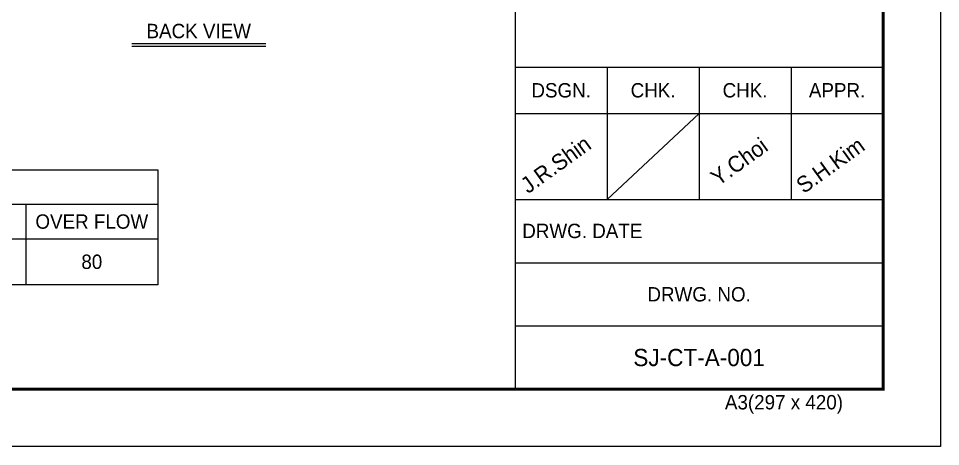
# Model space of a CAD drawing. Header units: millimetres. Extents: x 2376 to 31783, y 3878 to 24674.
# Drawn here: x 20552 to 31783, y 3878 to 9096 of the extents above; entities that cross this region are included whole.
import ezdxf
from ezdxf.enums import TextEntityAlignment as Align

# ---------------------------------------------------------------- set-up
doc = ezdxf.new("R2010")
doc.units = ezdxf.units.MM
for name, color, linetype in [('냉각탑_box', 1, 'Continuous'), ('냉각탑_form', 1, 'Continuous'), ('냉각탑_text', 3, 'Continuous')]:
    doc.layers.add(name, color=color, linetype=linetype)
doc.styles.add('돋움', font='Dotum.ttf')

# ---------------------------------------------------------------- blocks, each defined once
blk = doc.blocks.new('냉각탑form')
at = {"layer": 'Defpoints'}
blk.add_lwpolyline([(0, 297.07), (420.1, 297.07), (420.1, 0), (0, 0)], close=True, dxfattribs=at)
at = {"layer": '냉각탑_form'}
for p, q in [((346.08, 186.55), (346.08, 10)), ((346.08, 66.02), (410.1, 66.02)), ((362.09, 66.02), (362.09, 43.01)), ((378.09, 66.02), (378.09, 43.01)), ((394.1, 66.02), (394.1, 43.01)), ((346.08, 58.01), (410.1, 58.01)), ((378.09, 58.01), (362.09, 43.01)), ((346.08, 43.01), (410.1, 43.01)), ((346.08, 32.01), (410.1, 32.01)), ((346.08, 21.01), (410.1, 21.01))]:
    blk.add_line(p, q, dxfattribs=at)
at = {"layer": '냉각탑_form', "const_width": 0.5}
blk.add_lwpolyline([(10, 287.07), (10, 10), (410.1, 10), (410.1, 287.07)], close=True, dxfattribs=at)
at = {"layer": '냉각탑_form', "style": '돋움'}
for s, p in [('DSGN.', (354.09, 62.02)), ('CHK.', (370.09, 62.02)), ('CHK.', (386.09, 62.02)), ('APPR.', (402.1, 62.02)), ('DRWG. NO.', (378.09, 26.51))]:
    blk.add_text(s, height=2.501, dxfattribs=at).set_placement(p, align=Align.MIDDLE_CENTER)
for s, height, p in [('DRWG. DATE', 2.501, (347.32, 36.29)), ('A3(297 x 420)', 2.5006, (382.58, 6.47))]:
    blk.add_text(s, height=height, dxfattribs=at).set_placement(p)

msp = doc.modelspace()

# ---------------------------------------------------------------- linework, layer by layer
at = {"layer": '냉각탑_box'}
for p, q in [((21931.6, 8790.6), (23564.9, 8790.6)), ((21931.6, 8755.6), (23564.9, 8755.6)), ((16861, 6830.4), (22251, 6830.4)), ((16861, 6830.4), (22251, 6830.4)), ((20641, 6830.4), (20641, 5850.4)), ((20641, 6830.4), (20641, 5850.4)), ((7201, 6410.4), (22251, 6410.4)), ((7201, 6410.4), (22251, 6410.4))]:
    msp.add_line(p, q, dxfattribs=at)
msp.add_lwpolyline([(7201, 7250.4), (22251, 7250.4), (22251, 5850.4), (7201, 5850.4)], close=True, dxfattribs=at)
msp.add_lwpolyline([(7201, 7250.4), (22251, 7250.4), (22251, 5850.4), (7201, 5850.4)], close=True, dxfattribs=at)

# ---------------------------------------------------------------- block references
at = {"layer": '냉각탑_form', "xscale": 70, "yscale": 70, "zscale": 70}
msp.add_blockref('냉각탑form', (2376.2, 3878.4), dxfattribs=at)

# ---------------------------------------------------------------- texts
at = {"layer": '냉각탑_text', "style": '돋움'}
for s, height, p in [('BACK VIEW', 175, (22748.3, 8942.3)), ('OVER FLOW', 175, (21446, 6620.4)), ('OVER FLOW', 175, (21446, 6620.4)), ('80', 175, (21446, 6130.4)), ('SJ-CT-A-001', 210.051, (28842.7, 4963.7))]:
    msp.add_text(s, height=height, dxfattribs=at).set_placement(p, align=Align.MIDDLE_CENTER)
for s, p in [('Y.Choi', (29075.8, 7046.7)), ('J.R.Shin', (26760.5, 6953.3)), ('S.H.Kim', (30117, 6953.3))]:
    msp.add_text(s, height=196.05, rotation=35.81856, dxfattribs=at).set_placement(p)

doc.saveas('drawing.dxf')
